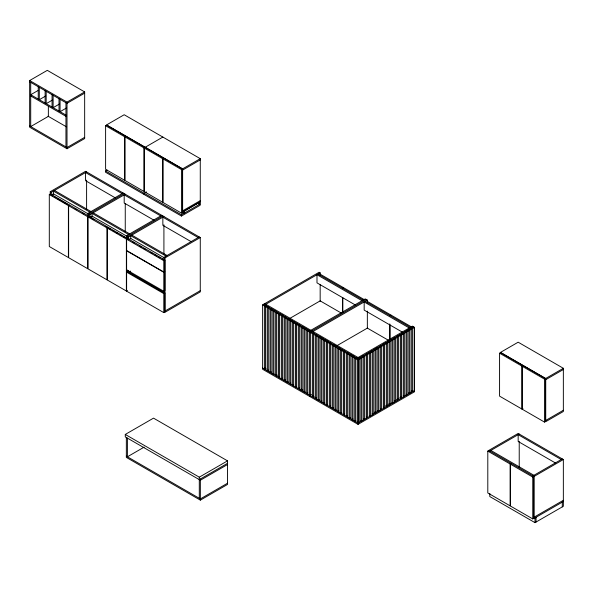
<?xml version="1.0" encoding="UTF-8"?>
<svg xmlns="http://www.w3.org/2000/svg" width="593" height="593" viewBox="0 0 593 593"><rect width="100%" height="100%" fill="white"/><g stroke="black" fill="none" stroke-linecap="round" stroke-linejoin="round"><path stroke-width="0.89" d="M29.65 80.544L47.299 70.352L84.658 91.922L84.658 138.562L67.009 148.747L29.65 127.184L29.65 80.544L67.009 102.107L84.658 91.922M37.93 90.573L30.71 94.739L65.949 115.086M45.72 95.992L39.301 99.698L39.301 87.334M52.599 99.965L46.18 103.671L46.18 91.307M59.545 103.975L53.125 107.681L53.125 95.317M84.658 93.145L67.009 103.33L29.65 81.76M66.49 107.985L60.071 111.692L60.071 99.328M84.658 137.339L67.009 147.531L29.65 125.961M105.606 125.753L106.666 125.138L125.76 136.168L124.7 136.775L105.606 125.753L105.606 169.309L124.7 180.331L124.7 136.775M124.938 136.909L125.99 136.301L145.085 147.323L144.025 147.931L124.938 136.909L124.938 180.465L144.025 191.487L144.025 147.931M50.242 194.445L50.242 191.695L85.548 171.31L200.271 237.548L200.271 291.904L164.973 312.281L164.973 257.933L200.271 237.548M50.242 191.695L51.302 192.302L86.6 171.926M49.301 194.563L50.361 193.948L69.455 204.97L68.395 205.586L49.301 194.563L49.301 246.518L68.395 257.54L68.395 205.586M51.302 192.302L51.302 195.053L53.422 193.815L88.372 213.991M145.203 147.257L162.853 137.065M144.262 148.072L145.322 147.457L163.794 158.123L162.734 158.739L144.262 148.072L144.262 191.628L162.734 202.295L162.734 158.739M181.962 212.65L183.563 213.576L183.563 211.39L200.16 201.813L200.16 205.237L181.443 216.045L105.487 172.185L105.487 170.947L107.051 170.05M68.632 205.719L69.685 205.111L88.78 216.134L87.72 216.741L68.632 205.719L68.632 257.681L87.72 268.703L87.72 216.741M162.971 158.872L164.031 158.264L182.503 168.923L182.503 212.479L181.443 213.095L162.971 202.428L162.971 158.872L181.443 169.539L182.503 168.923M87.838 216.149L87.838 213.398L123.144 193.021M124.196 193.629L88.898 214.014L88.898 216.756M87.838 213.398L89.958 214.622L125.256 194.245M87.957 216.882L89.017 216.267L108.111 227.289L107.051 227.905L87.957 216.882L87.957 268.837L107.051 279.859L107.051 227.905M182.622 168.857L200.271 158.672L200.271 201.879L182.622 212.064L182.622 168.857L106.547 124.938L124.196 114.746L200.271 158.672M182.622 170.08L200.271 159.888M146.486 191.917L144.143 193.266L144.143 194.504M107.281 228.038L108.341 227.43L127.436 238.453L126.376 239.061L107.281 228.038L107.281 279.992L126.376 291.015L127.436 290.407M126.494 238.468L126.494 235.718L161.793 215.333M162.853 215.948L127.554 236.325L127.554 239.075M126.494 235.718L128.614 236.941L163.913 216.556M126.613 239.194L127.673 238.586L164.854 260.053L164.854 271.386L163.794 271.994L126.613 250.528L126.613 239.194L163.794 260.668L164.854 260.053M182.622 210.841L200.271 200.656M105.487 170.947L181.443 214.799L200.16 203.999M126.613 272.135L127.673 271.52L164.854 292.986L164.854 312.014L163.794 312.622L126.613 291.156L126.613 272.135L163.794 293.602L164.854 292.986M130.727 271.097L128.614 272.32L163.913 292.705M162.312 259.126L163.913 260.053L163.913 257.318L199.218 236.941M163.794 272.269L164.854 271.653L164.854 290.681L163.794 291.289L126.613 269.822L126.613 250.802L163.794 272.269L163.794 291.289M164.973 311.058L200.271 290.681M358.053 357.52L412.424 326.135L414.537 327.358L414.537 391.765L358.053 424.373L262.625 369.276L262.625 304.869L319.108 272.261L320.168 272.876L320.168 275.619M265.805 304.261L320.168 272.876M262.625 304.869L264.389 305.892L265.449 305.276L265.449 369.684M266.509 305.892L265.449 306.499L267.213 307.522L268.273 306.907L268.273 371.314M269.333 307.522L268.273 308.13L270.037 309.153L271.097 308.538L271.097 372.945M272.157 309.153L271.097 309.761L272.862 310.784L273.922 310.169L273.922 374.576M274.982 310.784L273.922 311.392L275.686 312.415L276.746 311.799L276.746 376.207M277.806 312.415L276.746 313.022L278.51 314.045L279.57 313.43L279.57 377.837M280.63 314.045L279.57 314.653L281.334 315.676L282.394 315.061L282.394 379.468M283.454 315.676L282.394 316.284L284.158 317.307L285.218 316.692L285.218 381.099M286.278 317.307L285.218 317.915L286.982 318.938L288.042 318.322L288.042 382.73M289.102 318.938L288.042 319.545L289.807 320.568L290.866 319.953L290.866 384.36M289.799 318.411L320.176 300.873L341.524 313.193M342.584 288.346L343.644 287.731L320.287 274.248M342.821 288.48L343.873 287.872L364.117 299.554M291.926 320.568L290.866 321.176L292.631 322.199L293.691 321.584L293.691 385.991M294.751 322.199L293.691 322.807L295.455 323.83L296.515 323.215L296.515 387.622M297.575 323.83L296.515 324.438L298.279 325.453L299.339 324.845L299.339 389.253M300.399 325.453L299.339 326.068L301.103 327.084L302.163 326.476L302.163 390.883M303.223 327.084L302.163 327.699L303.927 328.715L304.987 328.107L304.987 392.514M306.047 328.715L304.987 329.33L306.751 330.345L307.811 329.738L307.811 394.145M227.534 464.534L200.352 480.234L125.279 436.885L125.279 434.439L153.52 418.139L227.534 460.865L227.534 484.444L200.352 500.136L126.339 457.403L126.339 437.501M308.871 330.345L307.811 330.961L309.576 331.976L310.636 331.368L310.636 395.776M310.873 330.279L365.236 298.894L367.349 300.117L367.349 302.86M311.925 330.894L366.296 299.502M311.696 331.976L310.636 332.591L312.4 333.607L313.46 332.999L313.46 397.406M312.985 331.502L367.349 300.117M314.52 333.607L313.46 334.222L315.224 335.238L316.284 334.63L316.284 399.037M317.344 335.238L316.284 335.853L318.048 336.868L319.108 336.261L319.108 400.66M265.449 368.461L264.389 369.076L264.389 305.892M320.168 336.868L319.108 337.484L320.872 338.499L321.932 337.891L321.932 402.291M268.273 370.091L267.213 370.707L267.213 307.522M322.992 338.499L321.932 339.114L323.696 340.13L324.756 339.522L324.756 403.922M271.097 371.722L270.037 372.337L270.037 309.153M325.816 340.13L324.756 340.745L326.521 341.761L327.581 341.153L327.581 405.553M144.188 447.1L127.399 456.795L127.399 438.108M273.922 373.353L272.862 373.968L272.862 310.784M328.641 341.761L327.581 342.376L329.345 343.391L330.405 342.784L330.405 407.183M276.746 374.984L275.686 375.599L275.686 312.415M331.465 343.391L330.405 344.007L332.169 345.022L333.229 344.414L333.229 408.814M279.57 376.614L278.51 377.222L278.51 314.045M334.289 345.022L333.229 345.637L334.993 346.653L336.053 346.045L336.053 410.445M336.187 346.112L367.363 328.114L388.704 340.434M389.771 315.587L390.831 314.979L367.467 301.489M390.001 315.721L391.061 315.113L412.083 327.247M282.394 378.245L281.334 378.853L281.334 315.676M337.113 346.653L336.053 347.268L337.817 348.284L338.877 347.676L338.877 412.076M285.218 379.876L284.158 380.484L284.158 317.307M339.937 348.284L338.877 348.892L340.641 349.914L341.701 349.299L341.701 413.706M288.042 381.507L286.982 382.114L286.982 318.938M342.761 349.914L341.701 350.522L343.466 351.545L344.526 350.93L344.526 415.337M290.866 383.137L289.807 383.745L289.807 320.568M345.586 351.545L344.526 352.153L346.29 353.176L347.35 352.561L347.35 416.968M293.691 384.768L292.631 385.376L292.631 322.199M348.41 353.176L347.35 353.784L349.114 354.807L350.174 354.191L350.174 418.599M296.515 386.399L295.455 387.007L295.455 323.83M351.234 354.807L350.174 355.415L351.938 356.437L352.998 355.822L352.998 420.229M299.339 388.03L298.279 388.637L298.279 325.453M354.058 356.437L352.998 357.045L354.762 358.068L355.822 357.453L355.822 421.86M302.163 389.66L301.103 390.268L301.103 327.084M356.882 358.068L355.822 358.676L357.586 359.699L358.646 359.084L358.646 422.268L357.586 422.883L357.586 359.699M358.053 358.743L413.477 326.75M263.685 304.261L359.113 359.358L360.878 358.335L359.825 357.727M360.878 421.519L360.878 357.112L361.938 357.727L363.702 356.704L362.649 356.096M363.702 419.888L363.702 355.489L364.762 356.096L366.526 355.081L365.466 354.466M366.526 418.258L366.526 353.858L367.586 354.466L369.35 353.45L368.29 352.835M369.35 416.627L369.35 352.227L370.41 352.835L372.174 351.819L371.114 351.204M372.174 414.996L372.174 350.596L373.234 351.204L374.998 350.189L373.938 349.574M374.998 413.365L374.998 348.966L376.058 349.574L377.823 348.558L376.763 347.943M377.823 411.735L377.823 347.335L378.883 347.943L380.647 346.927L379.587 346.312M380.647 410.104L380.647 345.704L381.707 346.312L383.471 345.296L382.411 344.681M383.471 408.473L383.471 344.073L384.531 344.681L386.295 343.666L385.235 343.05M386.295 406.85L386.295 342.443L387.355 343.05L389.119 342.035L388.059 341.42M389.119 405.219L389.119 340.812L390.179 341.42L391.943 340.404L390.883 339.789M391.943 403.588L391.943 339.181L393.003 339.789L394.768 338.773L393.708 338.158M394.768 401.958L394.768 337.55L395.827 338.158L397.592 337.143L396.532 336.527M397.592 400.327L397.592 335.92L398.652 336.527L400.416 335.512L399.356 334.897M400.416 398.696L400.416 334.289L401.476 334.897L403.24 333.881L402.18 333.266M403.24 397.065L403.24 332.658L404.3 333.266L406.064 332.25L405.004 331.643M406.064 395.435L406.064 331.027L407.124 331.643L408.888 330.62L407.828 330.012M408.888 393.804L408.888 329.397L409.948 330.012L411.712 328.989L410.652 328.381M411.712 392.173L411.712 327.766L412.772 328.381L414.537 327.358M304.987 391.291L303.927 391.899L303.927 328.715M307.811 392.922L306.751 393.53L306.751 330.345M310.636 394.553L309.576 395.16L309.576 331.976M311.399 394.382L309.813 395.294L309.813 396.517M313.46 396.183L312.4 396.791L312.4 333.607M316.284 397.814L315.224 398.422L315.224 335.238M319.108 399.445L318.048 400.053L318.048 336.868M321.932 401.068L320.872 401.683L320.872 338.499M324.756 402.699L323.696 403.314L323.696 340.13M125.279 434.439L199.292 477.172L227.534 460.865M327.581 404.33L326.521 404.945L326.521 341.761M199.292 479.618L227.534 463.311M330.405 405.96L329.345 406.576L329.345 343.391M333.229 407.591L332.169 408.206L332.169 345.022M336.053 409.222L334.993 409.837L334.993 346.653M338.877 410.853L337.817 411.468L337.817 348.284M341.701 412.483L340.641 413.099L340.641 349.914M344.526 414.114L343.466 414.729L343.466 351.545M227.534 483.221L200.352 498.913L126.339 456.18M347.35 415.745L346.29 416.36L346.29 353.176M350.174 417.376L349.114 417.991L349.114 354.807M352.998 419.006L351.938 419.622L351.938 356.437M355.822 420.637L354.762 421.252L354.762 358.068M374.309 412.55L375.903 411.624M385.494 406.086L387.096 405.16M388.697 404.241L390.298 403.314M396.687 399.623L398.288 398.704M399.89 397.777L401.491 396.85M411.082 391.313L412.684 390.394M262.625 368.053L358.053 423.15L414.537 390.542M499.573 353.206L500.633 352.598L522.989 365.503L521.929 366.111L499.573 353.206L499.573 396.146L521.929 409.051L522.989 408.436M522.166 366.252L523.226 365.636L545.582 378.549L545.582 421.482L544.522 422.097L522.166 409.185L522.166 366.252L544.522 379.157L545.582 378.549M545.701 378.482L563.35 368.29L563.35 411.498L545.701 421.69L545.701 378.482L500.514 352.39L518.163 342.198L563.35 368.29M545.701 379.705L563.35 369.513M487.802 451.11L510.165 464.022L510.165 505.866L487.802 492.961L487.802 451.11L488.862 450.502M489.803 451.043L519.223 434.061M545.701 420.467L563.35 410.274M510.165 464.022L511.218 463.407M510.395 464.156L532.759 477.061L533.811 476.453L533.811 518.304L532.759 518.912L510.395 506.007L510.395 464.156L511.455 463.541M532.87 475.912L562.29 458.923M563.35 459.538L518.163 433.446L488.743 450.435L533.93 476.52L563.35 459.538L563.35 506.274L534.99 522.648L489.803 496.563L489.803 493.391M533.93 517.281L563.35 500.299M563.35 501.522L533.93 518.504L533.93 476.52M30.71 95.962L65.949 116.31M48.092 116.228L66.379 126.783M318.048 274.099L363.116 300.117M365.236 301.34L410.304 327.358M362.056 300.725L316.988 274.707L316.988 282.861L355.733 305.232M409.244 327.973L364.176 301.948L364.176 310.102L402.921 332.473M122.084 193.629L85.548 172.533L85.548 180.687L115.724 198.114M160.733 215.948L124.196 194.852L124.196 203.006L154.38 220.433M198.158 237.548L162.853 217.171L162.853 225.325L190.939 241.536M561.23 459.538L518.163 434.669L518.163 441.466L555.648 463.103M264.745 303.646L359.113 358.135M411.712 390.95L412.772 391.558L412.772 328.381M408.888 392.581L409.948 393.189L409.948 330.012M54.482 190.472L91.018 211.568M93.131 212.791L129.674 233.879M131.787 235.102L167.093 255.487M406.064 394.212L407.124 394.819L407.124 331.643M89.958 212.175L53.422 191.079L53.422 194.259M128.614 234.494L92.078 213.398L92.078 217.023M166.033 256.094L130.727 235.718L130.727 238.897M163.913 257.318L164.973 257.933M126.227 235.851L92.078 216.134L89.958 217.357L89.958 214.622M163.624 257.444L130.727 238.453L128.614 239.676L128.614 236.941M403.24 395.842L404.3 396.45L404.3 333.266M51.302 195.038L52.888 195.957M54.482 196.869L56.068 197.788M57.654 198.707L60.041 200.086M61.628 200.997L63.214 201.916M64.807 202.836L67.187 204.207M75.133 208.795L76.719 209.714M82.279 212.924L83.865 213.843M91.544 218.276L93.931 219.647M105.843 226.526L110.609 229.276M112.989 230.655L114.582 231.574M116.169 232.486L117.755 233.405M120.142 234.784L121.728 235.695M123.314 236.614L124.908 237.534M132.624 241.988L134.226 242.915M139.844 246.154L141.445 247.081M143.854 248.474L145.463 249.401M151.074 252.64L152.683 253.567M155.092 254.96L156.693 255.887M158.294 256.813L159.902 257.74M400.416 397.473L401.476 398.081L401.476 334.897M490.863 450.435L533.93 475.297M397.592 399.104L398.652 399.712L398.652 336.527M394.768 400.735L395.827 401.342L395.827 338.158M391.943 402.365L393.003 402.973L393.003 339.789M389.119 403.996L390.179 404.604L390.179 341.42M386.295 405.627L387.355 406.235L387.355 343.05M383.471 407.258L384.531 407.865L384.531 344.681M380.647 408.881L381.707 409.496L381.707 346.312M377.823 410.512L378.883 411.127L378.883 347.943M374.998 412.142L376.058 412.758L376.058 349.574M372.174 413.773L373.234 414.388L373.234 351.204M369.35 415.404L370.41 416.019L370.41 352.835M366.526 417.035L367.586 417.65L367.586 354.466M363.702 418.665L364.762 419.281L364.762 356.096M360.878 420.296L361.938 420.911L361.938 357.727M264.485 367.905L266.087 368.831M275.678 374.368L277.279 375.295M301.274 389.141L302.875 390.068M312.467 395.613L314.068 396.532M358.053 421.927L359.113 422.542L359.113 359.358M562.29 502.13L562.29 506.889M544.522 379.157L544.522 422.097M536.05 517.281L536.05 522.04M534.99 517.897L534.99 522.648M532.759 477.061L532.759 518.912M521.929 366.111L521.929 409.051M519.223 441.474L519.223 467.41M414.418 328.596L414.418 390.476M390.001 324.957L390.001 339.737M389.771 323.897L389.771 339.596M367.349 311.103L367.349 328.5M358.053 423.15L358.053 424.373M342.821 297.716L342.821 312.489M342.584 297.582L342.584 312.355M320.168 284.781L320.168 301.259M200.352 479.011L200.352 500.136M199.292 477.172L199.292 498.305M199.1 202.421L199.1 204.607M184.623 210.774L184.623 212.969M181.443 169.539L181.443 213.095M181.443 214.799L181.443 216.045M163.913 224.799L163.913 254.115M163.913 291.215L163.913 293.046M163.794 260.668L163.794 271.994M163.794 293.602L163.794 312.622M128.614 270.831L128.614 272.661M127.554 270.223L127.554 272.054M127.436 270.356L127.436 272.18M126.376 239.061L126.376 291.015M125.256 203.399L125.256 231.796M86.6 180.168L86.6 209.477M67.009 102.107L67.009 148.747M65.949 102.722L65.949 146.916M59.011 98.712L59.011 111.076M52.065 94.702L52.065 107.074M48.359 106.251L48.359 116.376L30.71 126.568L30.71 82.375M45.127 90.699L45.127 103.063M38.241 86.726L38.241 99.09"/></g></svg>
